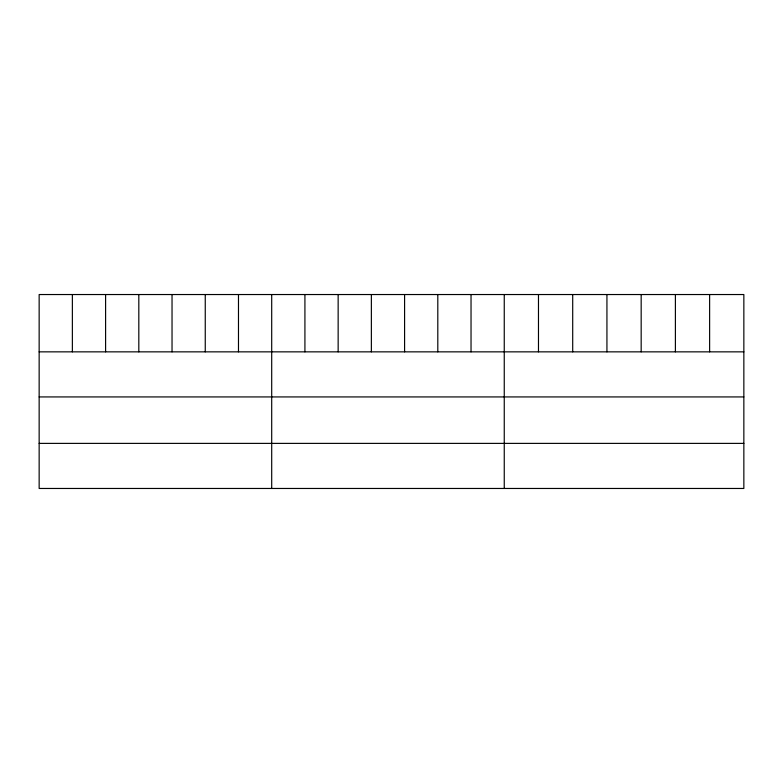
<?xml version="1.0" encoding="UTF-8"?>
<svg xmlns="http://www.w3.org/2000/svg" width="783" height="783" viewBox="0 0 783 783"><rect width="100%" height="100%" fill="white"/><g stroke="black" fill="none" stroke-linecap="round" stroke-linejoin="round"><path stroke-width="1.17" d="M743.85 351.851L743.85 488.465L39.15 488.465L39.15 294.535L743.85 294.535L743.85 351.851L39.15 351.851M39.15 396.932L743.85 396.932M39.15 443.384L743.85 443.384M709.623 294.535L709.623 351.851M675.396 294.535L675.396 351.851M641.169 294.535L641.169 351.851M606.933 294.535L606.933 351.851M572.706 294.535L572.706 351.851M538.479 294.535L538.479 351.851M504.252 294.535L504.252 488.465M471.033 294.535L471.033 351.851M437.805 294.535L437.805 351.851M404.586 294.535L404.586 351.851M371.367 294.535L371.367 351.851M338.148 294.535L338.148 351.851M304.92 294.535L304.92 351.851M271.701 294.535L271.701 488.465M238.482 294.535L238.482 351.851M205.254 294.535L205.254 351.851M172.035 294.535L172.035 351.851M138.816 294.535L138.816 351.851M105.597 294.535L105.597 351.851M72.369 294.535L72.369 351.851"/></g></svg>
